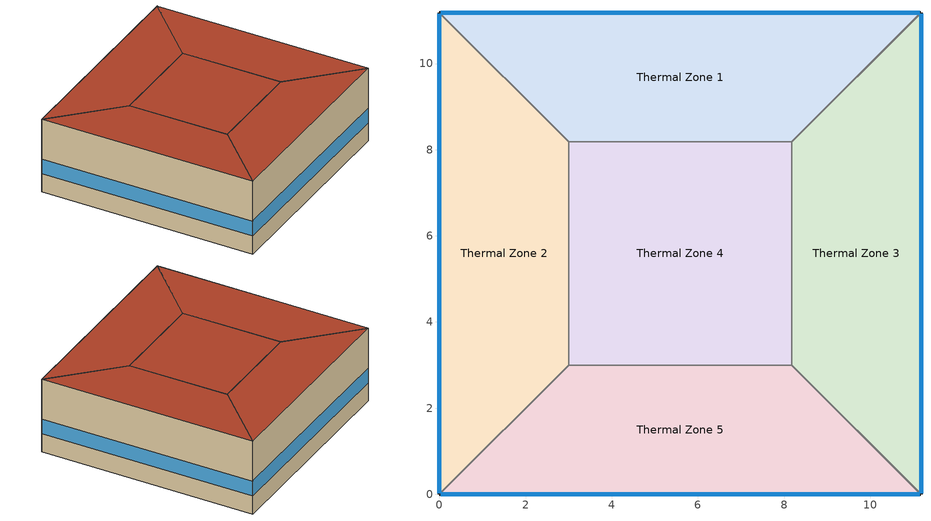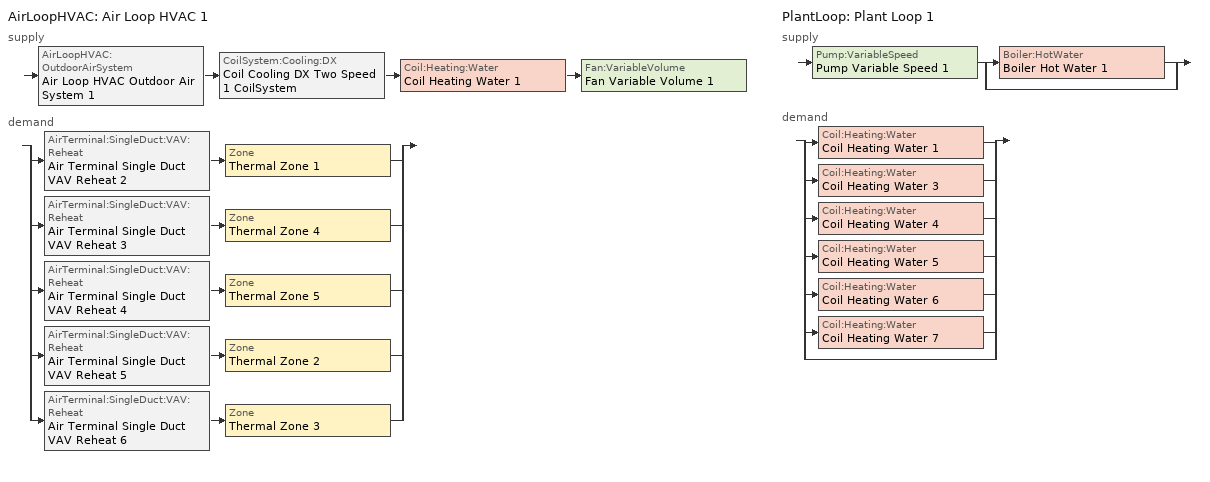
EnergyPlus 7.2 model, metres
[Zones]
Thermal Zone 2
 floor ground (000_ExtSlabCarpet_4in_ClimateZone 1-8): 0,0 0,11.18 3,8.18 3,3 z0
 wall outside (ASHRAE_189.1-2009_ExtWall_SteelFrame_ClimateZone 4-8): 0,11.18 0,0 z0:4
 wall to Thermal Zone 4 (000_Interior Wall): 3,3 3,8.18 z0:4
 wall to Thermal Zone 1 (000_Interior Wall): 3,8.18 0,11.18 z0:4
 wall to Thermal Zone 5 (000_Interior Wall): 0,0 3,3 z0:4
 window (ASHRAE_189.1-2009_ExtWindow_ClimateZone 4-5): 0,11.15 0,0.03 z1:1.8
 roof outside (ASHRAE_189.1-2009_ExtRoof_IEAD_ClimateZone 2-5): 3,3 3,8.18 0,11.18 0,0 z4
Thermal Zone 3
 floor ground (000_ExtSlabCarpet_4in_ClimateZone 1-8): 11.18,11.18 11.18,0 8.18,3 8.18,8.18 z0
 wall outside (ASHRAE_189.1-2009_ExtWall_SteelFrame_ClimateZone 4-8): 11.18,0 11.18,11.18 z0:4
 wall to Thermal Zone 5 (000_Interior Wall): 8.18,3 11.18,0 z0:4
 wall to Thermal Zone 4 (000_Interior Wall): 8.18,8.18 8.18,3 z0:4
 wall to Thermal Zone 1 (000_Interior Wall): 11.18,11.18 8.18,8.18 z0:4
 window (ASHRAE_189.1-2009_ExtWindow_ClimateZone 4-5): 11.18,0.03 11.18,11.15 z1:1.8
 roof outside (ASHRAE_189.1-2009_ExtRoof_IEAD_ClimateZone 2-5): 8.18,8.18 8.18,3 11.18,0 11.18,11.18 z4
Thermal Zone 1
 floor ground (000_ExtSlabCarpet_4in_ClimateZone 1-8): 0,11.18 11.18,11.18 8.18,8.18 3,8.18 z0
 wall outside (ASHRAE_189.1-2009_ExtWall_SteelFrame_ClimateZone 4-8): 11.18,11.18 0,11.18 z0:4
 wall to Thermal Zone 4 (000_Interior Wall): 3,8.18 8.18,8.18 z0:4
 window (ASHRAE_189.1-2009_ExtWindow_ClimateZone 4-5): 11.15,11.18 0.03,11.18 z1:1.8
 roof outside (ASHRAE_189.1-2009_ExtRoof_IEAD_ClimateZone 2-5): 3,8.18 8.18,8.18 11.18,11.18 0,11.18 z4
Thermal Zone 5
 floor ground (000_ExtSlabCarpet_4in_ClimateZone 1-8): 11.18,0 0,0 3,3 8.18,3 z0
 wall outside (ASHRAE_189.1-2009_ExtWall_SteelFrame_ClimateZone 4-8): 0,0 11.18,0 z0:4
 wall to Thermal Zone 4 (000_Interior Wall): 8.18,3 3,3 z0:4
 window (ASHRAE_189.1-2009_ExtWindow_ClimateZone 4-5): 0.03,0 11.15,0 z1:1.8
 roof outside (ASHRAE_189.1-2009_ExtRoof_IEAD_ClimateZone 2-5): 8.18,3 3,3 0,0 11.18,0 z4
Thermal Zone 4
 floor ground (000_ExtSlabCarpet_4in_ClimateZone 1-8): 3,3 3,8.18 8.18,8.18 8.18,3 z0
 roof outside (ASHRAE_189.1-2009_ExtRoof_IEAD_ClimateZone 2-5): 8.18,3 8.18,8.18 3,8.18 3,3 z4
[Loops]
AirLoopHVAC 'Air Loop HVAC 1'
 supply: AirLoopHVAC:OutdoorAirSystem 'Air Loop HVAC Outdoor Air System 1' > CoilSystem:Cooling:DX 'Coil Cooling DX Two Speed 1 CoilSystem' > Coil:Heating:Water 'Coil Heating Water 1' > Fan:VariableVolume 'Fan Variable Volume 1'
 demand: split
  | AirTerminal:SingleDuct:VAV:Reheat 'Air Terminal Single Duct VAV Reheat 2' > Zone 'Thermal Zone 1'
  | AirTerminal:SingleDuct:VAV:Reheat 'Air Terminal Single Duct VAV Reheat 3' > Zone 'Thermal Zone 4'
  | AirTerminal:SingleDuct:VAV:Reheat 'Air Terminal Single Duct VAV Reheat 4' > Zone 'Thermal Zone 5'
  | AirTerminal:SingleDuct:VAV:Reheat 'Air Terminal Single Duct VAV Reheat 5' > Zone 'Thermal Zone 2'
  | AirTerminal:SingleDuct:VAV:Reheat 'Air Terminal Single Duct VAV Reheat 6' > Zone 'Thermal Zone 3'
PlantLoop 'Plant Loop 1'
 supply: Pump:VariableSpeed 'Pump Variable Speed 1' > split
  | Boiler:HotWater 'Boiler Hot Water 1'
  | bypass
 demand: split
  | Coil:Heating:Water 'Coil Heating Water 1'
  | Coil:Heating:Water 'Coil Heating Water 3'
  | Coil:Heating:Water 'Coil Heating Water 4'
  | Coil:Heating:Water 'Coil Heating Water 5'
  | Coil:Heating:Water 'Coil Heating Water 6'
  | Coil:Heating:Water 'Coil Heating Water 7'
  | bypass
[Site:Location]
Sacramento Executive Arpt_CA_USA Design_Conditions: Latitude {deg}=38.5; Longitude {deg}=-121.5; Time Zone {hr}=-8; Elevation {m}=5
[SizingPeriod:DesignDay] Day of Month=21; Dry-Bulb Temperature Range Modifier Type=DefaultMultipliers; Barometric Pressure {Pa}=101265; Rain Indicator=No; Snow Indicator=No; Daylight Saving Time Indicator=No
Name | Month | Day Type | Maximum Dry-Bulb Temperature {C} | Daily Dry-Bulb Temperature Range {deltaC} | Humidity Condition Type | Enthalpy at Maximum Dry-Bulb {J/kg} | Wind Speed {m/s} | Wind Direction {deg} | Solar Model Indicator | ASHRAE Clear Sky Optical Depth for Beam Irradiance (taub) | ASHRAE Clear Sky Optical Depth for Diffuse Irradiance (taud) | Wetbulb or DewPoint at Maximum Dry-Bulb {C} | Sky Clearness
Sacramento Executive Arpt Ann Clg .4% Condns Enth=>MDB | 7 | SummerDesignDay | 35.4 | 18.1 | Enthalpy | 66200 | 3.4 | 220 | ASHRAETau | 0.382 | 2.325
Sacramento Executive Arpt Ann Htg Wind 99% Condns WS=>MCDB | 12 | WinterDesignDay | 11.4 | 0 | Wetbulb |  | 10.6 | 320 | ASHRAEClearSky |  |  | 11.4 | 0
Sacramento Executive Arpt Ann Htg Wind 99.6% Condns WS=>MCDB | 12 | WinterDesignDay | 11.7 | 0 | Wetbulb |  | 11.6 | 320 | ASHRAEClearSky |  |  | 11.7 | 0
Sacramento Executive Arpt Ann Clg 1% Condns Enth=>MDB | 7 | SummerDesignDay | 34 | 18.1 | Enthalpy | 62200 | 3.4 | 220 | ASHRAETau | 0.382 | 2.325
Sacramento Executive Arpt Ann Clg .4% Condns DP=>MDB | 7 | SummerDesignDay | 29.1 | 18.1 | Dewpoint |  | 3.4 | 220 | ASHRAETau | 0.382 | 2.325 | 17.7
Sacramento Executive Arpt Ann Hum_n 99.6% Condns DP=>MCDB | 12 | WinterDesignDay | 10.8 | 0 | Dewpoint |  | 0.9 | 320 | ASHRAEClearSky |  |  | -6.4 | 0
Sacramento Executive Arpt Ann Clg .4% Condns WB=>MDB | 7 | SummerDesignDay | 35.5 | 18.1 | Wetbulb |  | 3.4 | 220 | ASHRAETau | 0.382 | 2.325 | 22.6
Sacramento Executive Arpt Ann Clg 2% Condns DP=>MDB | 7 | SummerDesignDay | 25.4 | 18.1 | Dewpoint |  | 3.4 | 220 | ASHRAETau | 0.382 | 2.325 | 15.7
Sacramento Executive Arpt Ann Clg 2% Condns DB=>MWB | 7 | SummerDesignDay | 34.3 | 18.1 | Wetbulb |  | 3.4 | 220 | ASHRAETau | 0.382 | 2.325 | 19.8
Sacramento Executive Arpt Ann Clg 2% Condns WB=>MDB | 7 | SummerDesignDay | 32.5 | 18.1 | Wetbulb |  | 3.4 | 220 | ASHRAETau | 0.382 | 2.325 | 20.6
Sacramento Executive Arpt Ann Clg .4% Condns DB=>MWB | 7 | SummerDesignDay | 37.9 | 18.1 | Wetbulb |  | 3.4 | 220 | ASHRAETau | 0.382 | 2.325 | 21.3
Sacramento Executive Arpt Ann Clg 1% Condns DB=>MWB | 7 | SummerDesignDay | 36.2 | 18.1 | Wetbulb |  | 3.4 | 220 | ASHRAETau | 0.382 | 2.325 | 20.5
Sacramento Executive Arpt Ann Hum_n 99% Condns DP=>MCDB | 12 | WinterDesignDay | 10.5 | 0 | Dewpoint |  | 0.9 | 320 | ASHRAEClearSky |  |  | -3.9 | 0
Sacramento Executive Arpt Ann Clg 1% Condns WB=>MDB | 7 | SummerDesignDay | 34 | 18.1 | Wetbulb |  | 3.4 | 220 | ASHRAETau | 0.382 | 2.325 | 21.5
Sacramento Executive Arpt Ann Clg 1% Condns DP=>MDB | 7 | SummerDesignDay | 26.9 | 18.1 | Dewpoint |  | 3.4 | 220 | ASHRAETau | 0.382 | 2.325 | 16.5
Sacramento Executive Arpt Ann Htg 99% Condns DB | 12 | WinterDesignDay | 1 | 0 | Wetbulb |  | 0.9 | 320 | ASHRAEClearSky |  |  | 1 | 0
Sacramento Executive Arpt Ann Clg 2% Condns Enth=>MDB | 7 | SummerDesignDay | 32.5 | 18.1 | Enthalpy | 59000 | 3.4 | 220 | ASHRAETau | 0.382 | 2.325
Sacramento Executive Arpt Ann Htg 99.6% Condns DB | 12 | WinterDesignDay | -0.4 | 0 | Wetbulb |  | 0.9 | 320 | ASHRAEClearSky |  |  | -0.4 | 0
[Building]
Building 1
[Material] Thermal Absorptance=0.9
Name | Roughness | Thickness {m} | Conductivity {W/m-K} | Density {kg/m3} | Specific Heat {J/kg-K} | Solar Absorptance | Visible Absorptance
Roof Insulation [21] | MediumRough | 0.2105 | 0.049 | 265 | 836.8 | 0.7 | 0.7
000_G01a 19mm gypsum board | MediumSmooth | 0.019 | 0.16 | 800 | 1090 | 0.7 | 0.7
Roof Membrane | VeryRough | 0.0095 | 0.16 | 1121.29 | 1460 | 0.7 | 0.7
Wall Insulation [39] | MediumRough | 0.1184 | 0.045 | 265 | 836.8 | 0.7 | 0.7
MAT-CC05 4 HW CONCRETE | Rough | 0.1016 | 1.311 | 2240 | 836.8 | 0.7 | 0.7
1/2IN Gypsum | Smooth | 0.0127 | 0.16 | 784.9 | 830 | 0.92 | 0.92
Metal Decking | MediumSmooth | 0.0015 | 45.006 | 7680 | 418.4 | 0.7 | 0.3
[Material:AirGap]
000_F04 Wall air space resistance: Thermal Resistance {m2-K/W}=0.15
[Material:NoMass] Thermal Absorptance=0.9; Solar Absorptance=0.7
Name | Roughness | Thermal Resistance {m2-K/W} | Visible Absorptance
CP02 CARPET PAD | VeryRough | 0.2165 | 0.8
MAT-SHEATH | Rough | 0.3626 | 0.7
[WindowMaterial:Glazing]
Theoretical Glass [207]: Optical Data Type=SpectralAverage; Thickness {m}=0.003; Solar Transmittance at Normal Incidence=0.3311; Front Side Solar Reflectance at Normal Incidence=0.6189; Back Side Solar Reflectance at Normal Incidence=0.6189; Visible Transmittance at Normal Incidence=0.44; Front Side Visible Reflectance at Normal Incidence=0.51; Back Side Visible Reflectance at Normal Incidence=0.51; Infrared Transmittance at Normal Incidence=0; Front Side Infrared Hemispherical Emissivity=0.9; Back Side Infrared Hemispherical Emissivity=0.9; Conductivity {W/m-K}=0.0133; Dirt Correction Factor for Solar and Visible Transmittance=1; Solar Diffusing=No
[Construction]
000_Interior Wall: 000_G01a 19mm gypsum board, 000_F04 Wall air space resistance, 000_G01a 19mm gypsum board
ASHRAE_189.1-2009_ExtRoof_IEAD_ClimateZone 2-5: Roof Membrane, Roof Insulation [21], Metal Decking
ASHRAE_189.1-2009_ExtWindow_ClimateZone 4-5: Theoretical Glass [207]
ASHRAE_189.1-2009_ExtWall_SteelFrame_ClimateZone 4-8: MAT-SHEATH, Wall Insulation [39], 1/2IN Gypsum
000_ExtSlabCarpet_4in_ClimateZone 1-8: MAT-CC05 4 HW CONCRETE, CP02 CARPET PAD
[AirLoopHVAC]
Air Loop HVAC 1: Design Supply Air Flow Rate {m3/s}=AutoSize
[Sizing:System]
Air Loop HVAC 1: Type of Load to Size On=Sensible; Design Outdoor Air Flow Rate {m3/s}=Autosize; Minimum System Air Flow Ratio=0.3; Preheat Design Temperature {C}=7; Preheat Design Humidity Ratio {kgWater/kgDryAir}=0.008; Precool Design Temperature {C}=12.8; Precool Design Humidity Ratio {kgWater/kgDryAir}=0.008; Central Cooling Design Supply Air Temperature {C}=12.8; Central Heating Design Supply Air Temperature {C}=12.8; Sizing Option=NonCoincident; 100% Outdoor Air in Cooling=Yes; 100% Outdoor Air in Heating=Yes; Central Cooling Design Supply Air Humidity Ratio {kgWater/kgDryAir}=0.0085; Central Heating Design Supply Air Humidity Ratio {kgWater/kgDryAir}=0.008; Cooling Design Air Flow Method=DesignDay; Cooling Design Air Flow Rate {m3/s}=0; Heating Design Air Flow Method=DesignDay; Heating Design Air Flow Rate {m3/s}=0; System Outdoor Air Method=ZoneSum
[Controller:WaterCoil]
Controller Water Coil 1: Control Variable=Temperature; Action=Normal; Actuator Variable=Flow; Controller Convergence Tolerance {deltaC}=Autosize; Maximum Actuated Flow {m3/s}=Autosize; Minimum Actuated Flow {m3/s}=1e-07
[AvailabilityManager:Scheduled]
Name | Schedule
AvailabilityManager:Scheduled {38761f17-d444-4f95-866b-49ee754af8b9} | Schedule:Compact {b871de44-434e-436c-9cfd-95b574ca6dc3}
AvailabilityManager:Scheduled {fad23dd6-db52-440b-a9ab-ad0a174713da} | Schedule:Compact {dff67731-01d9-4f52-9cd4-285c2625c83d}
[Controller:OutdoorAir]
Controller Outdoor Air 1: Minimum Outdoor Air Flow Rate {m3/s}=Autosize; Maximum Outdoor Air Flow Rate {m3/s}=Autosize; Economizer Control Type=FixedDryBulb; Economizer Control Action Type=ModulateFlow; Economizer Maximum Limit Dry-Bulb Temperature {C}=30; Economizer Maximum Limit Enthalpy {J/kg}=64000; Economizer Minimum Limit Dry-Bulb Temperature {C}=-100; Lockout Type=NoLockout; Minimum Limit Type=FixedMinimum; High Humidity Control=No; Control High Indoor Humidity Based on Outdoor Humidity Ratio=Yes; Heat Recovery Bypass Control Type=BypassWhenOAFlowGreaterThanMinimum
[SetpointManager:MixedAir] Control Variable=Temperature
Setpoint Manager Mixed Air 3; Setpoint Manager Mixed Air 2; Setpoint Manager Mixed Air 1
[CoilSystem:Cooling:DX]
Coil Cooling DX Two Speed 1 CoilSystem: Availability Schedule=Always_On; Cooling Coil=Coil Cooling DX Two Speed 1
[Coil:Cooling:DX:TwoSpeed]
Coil Cooling DX Two Speed 1: Availability Schedule=Always_On; Rated High Speed Total Cooling Capacity {W}=Autosize; Rated High Speed Sensible Heat Ratio=Autosize; Rated High Speed COP {W/W}=5.5; Rated High Speed Air Flow Rate {m3/s}=Autosize; Total Cooling Capacity Function of Temperature Curve=Curve Biquadratic 1; Total Cooling Capacity Function of Flow Fraction Curve=Curve Quadratic 1; Energy Input Ratio Function of Temperature Curve=Curve Biquadratic 2; Energy Input Ratio Function of Flow Fraction Curve=Curve Quadratic 2; Part Load Fraction Correlation Curve=Curve Quadratic 3; Rated Low Speed Total Cooling Capacity {W}=Autosize; Rated Low Speed Sensible Heat Ratio=0.69; Rated Low Speed COP {W/W}=6.6; Rated Low Speed Air Flow Rate {m3/s}=Autosize; Low Speed Total Cooling Capacity Function of Temperature Curve=Curve Biquadratic 3; Low Speed Energy Input Ratio Function of Temperature Curve=Curve Biquadratic 4; Condenser Type=AirCooled; High Speed Evaporative Condenser Effectiveness=0; Low Speed Evaporative Condenser Effectiveness=0; Basin Heater Capacity {W/K}=10; Basin Heater Setpoint Temperature {C}=2
[Coil:Heating:Water] Availability Schedule=Always_On; U-Factor Times Area Value {W/K}=Autosize; Maximum Water Flow Rate {m3/s}=Autosize; Performance Input Method=UFactorTimesAreaAndDesignWaterFlowRate; Rated Capacity {W}=Autosize; Rated Inlet Water Temperature {C}=82.2; Rated Inlet Air Temperature {C}=16.6; Rated Outlet Water Temperature {C}=71.1; Rated Outlet Air Temperature {C}=32.2; Rated Ratio for Air and Water Convection=0.5
Coil Heating Water 1; Coil Heating Water 3; Coil Heating Water 4; Coil Heating Water 5; Coil Heating Water 6; Coil Heating Water 7
[Fan:VariableVolume]
Fan Variable Volume 1: Availability Schedule=Always_On; Fan Efficiency=0.5; Pressure Rise {Pa}=500; Maximum Flow Rate {m3/s}=AutoSize; Fan Power Minimum Flow Rate Input Method=FixedFlowRate; Fan Power Minimum Flow Fraction=0; Fan Power Minimum Air Flow Rate {m3/s}=0; Motor Efficiency=0.93; Motor In Airstream Fraction=1; Fan Power Coefficient 1=0.0407599; Fan Power Coefficient 2=0.088045; Fan Power Coefficient 3=-0.0729261; Fan Power Coefficient 4=0.94374; Fan Power Coefficient 5=0
[SetpointManager:Scheduled] Control Variable=Temperature
Name | Schedule
Setpoint Manager Scheduled 1 | Deck_Temperature
Setpoint Manager Scheduled 2 | Hot_Water_Temperature
[AirTerminal:SingleDuct:VAV:Reheat] Availability Schedule=Always_On; Maximum Air Flow Rate {m3/s}=Autosize; Zone Minimum Air Flow Input Method=Constant; Constant Minimum Air Flow Fraction=0.3; Fixed Minimum Air Flow Rate {m3/s}=0.3; Maximum Hot Water or Steam Flow Rate {m3/s}=Autosize; Minimum Hot Water or Steam Flow Rate {m3/s}=0; Convergence Tolerance=0.001; Damper Heating Action=Normal; Maximum Flow per Zone Floor Area During Reheat {m3/s-m2}=Autocalculate; Maximum Flow Fraction During Reheat=Autocalculate; Maximum Reheat Air Temperature {C}=35
Name | Reheat Coil
Air Terminal Single Duct VAV Reheat 2 | Coil Heating Water 3
Air Terminal Single Duct VAV Reheat 3 | Coil Heating Water 4
Air Terminal Single Duct VAV Reheat 4 | Coil Heating Water 5
Air Terminal Single Duct VAV Reheat 5 | Coil Heating Water 6
Air Terminal Single Duct VAV Reheat 6 | Coil Heating Water 7
[PlantLoop]
Plant Loop 1: Fluid Type=Water; Plant Equipment Operation Scheme=Plant Loop 1 Operation Scheme List; Maximum Loop Temperature {C}=100; Minimum Loop Temperature {C}=0; Maximum Loop Flow Rate {m3/s}=Autosize; Minimum Loop Flow Rate {m3/s}=0; Plant Loop Volume {m3}=Autocalculate; Load Distribution Scheme=Optimal
[PlantEquipmentOperationSchemes]
Plant Loop 1 Operation Scheme List: Control Scheme Object Type 1=PlantEquipmentOperation:HeatingLoad; Control Scheme Name 1=Plant Loop 1 Heating Operation Scheme; Control Scheme Schedule Name 1=Plant Loop 1 On Schedule
[PlantEquipmentOperation:HeatingLoad]
Plant Loop 1 Heating Operation Scheme: Load Range Lower Limit 1 {W}=0; Load Range Upper Limit 1 {W}=1000000000; Range Equipment List Name 1=Plant Loop 1 Heating Equipment List
[PlantEquipmentList]
Plant Loop 1 Heating Equipment List: Boiler:HotWater, Boiler Hot Water 1
[Sizing:Plant]
Plant Loop 1: Loop Type=Heating; Design Loop Exit Temperature {C}=82; Loop Design Temperature Difference {deltaC}=11
[Pump:VariableSpeed]
Pump Variable Speed 1: Rated Flow Rate {m3/s}=Autosize; Rated Pump Head {Pa}=179352; Rated Power Consumption {W}=Autosize; Motor Efficiency=0.9; Fraction of Motor Inefficiencies to Fluid Stream=0; Coefficient 1 of the Part Load Performance Curve=0; Coefficient 2 of the Part Load Performance Curve=1; Coefficient 3 of the Part Load Performance Curve=0; Coefficient 4 of the Part Load Performance Curve=0; Minimum Flow Rate {m3/s}=0; Pump Control Type=Intermittent
[Boiler:HotWater]
Boiler Hot Water 1: Fuel Type=NaturalGas; Nominal Capacity {W}=Autosize; Nominal Thermal Efficiency=0.66; Design Water Outlet Temperature {C}=82; Design Water Flow Rate {m3/s}=Autosize; Minimum Part Load Ratio=0; Maximum Part Load Ratio=1; Optimum Part Load Ratio=1; Water Outlet Upper Temperature Limit {C}=99; Boiler Flow Mode=ConstantFlow; Parasitic Electric Load {W}=0; Sizing Factor=1
[Zone]
Thermal Zone 2; Thermal Zone 3; Thermal Zone 1; Thermal Zone 5; Thermal Zone 4
[ZoneControl:Thermostat] Control Object Type 1=ThermostatSetpoint:DualSetpoint; Control Name 1=Thermostat Setpoint Dual Setpoint 1
Name | Zone or ZoneList | Control Type Schedule
Thermal Zone 2 Thermostat | Thermal Zone 2 | Thermal Zone 2 Thermostat Schedule
Thermal Zone 3 Thermostat | Thermal Zone 3 | Thermal Zone 3 Thermostat Schedule
Thermal Zone 1 Thermostat | Thermal Zone 1 | Thermal Zone 1 Thermostat Schedule
Thermal Zone 5 Thermostat | Thermal Zone 5 | Thermal Zone 5 Thermostat Schedule
Thermal Zone 4 Thermostat | Thermal Zone 4 | Thermal Zone 4 Thermostat Schedule
[ThermostatSetpoint:DualSetpoint]
Thermostat Setpoint Dual Setpoint 1: Heating Setpoint Temperature Schedule=Heating Sch; Cooling Setpoint Temperature Schedule=Cooling Sch
[Zone equipment]
Thermal Zone 2: Air Terminal Single Duct VAV Reheat 5
Thermal Zone 3: Air Terminal Single Duct VAV Reheat 6
Thermal Zone 1: Air Terminal Single Duct VAV Reheat 2
Thermal Zone 5: Air Terminal Single Duct VAV Reheat 4
Thermal Zone 4: Air Terminal Single Duct VAV Reheat 3
[Sizing:Zone] Zone Cooling Design Supply Air Temperature Input Method=SupplyAirTemperature; Zone Cooling Design Supply Air Temperature {C}=14; Zone Heating Design Supply Air Temperature Input Method=SupplyAirTemperature; Zone Heating Design Supply Air Temperature {C}=40; Zone Cooling Design Supply Air Humidity Ratio {kgWater/kgDryAir}=0.0085; Zone Heating Design Supply Air Humidity Ratio {kgWater/kgDryAir}=0.008; Cooling Design Air Flow Method=DesignDay; Cooling Design Air Flow Rate {m3/s}=0; Cooling Minimum Air Flow per Zone Floor Area {m3/s-m2}=0.000762; Cooling Minimum Air Flow {m3/s}=0; Cooling Minimum Air Flow Fraction=0; Heating Design Air Flow Method=DesignDay; Heating Design Air Flow Rate {m3/s}=0; Heating Maximum Air Flow per Zone Floor Area {m3/s-m2}=0.002032; Heating Maximum Air Flow {m3/s}=0.141576; Heating Maximum Air Flow Fraction=0.3
Thermal Zone 2; Thermal Zone 3; Thermal Zone 1; Thermal Zone 5; Thermal Zone 4
[Schedule:Day:Interval]
Cooling Sch Default: No, 24:00, 28
Deck_Temperature_Default; Deck_Temperature_Summer_Design_Day; Deck_Temperature_Winter_Design_Day: No, 24:00, 12.8
Always_On_Default; Always_On_Summer_Design_Day; Always_On_Winter_Design_Day: No, 24:00, 1
Hot_Water_Temperature_Default; Hot_Water_Temperature_Summer_Design_Day; Hot_Water_Temperature_Winter_Design_Day: No, 24:00, 67
Heating Sch Default: No, 24:00, 24
[Schedule:Week:Daily]
Schedule:Week:Daily {7aab325e-8abc-4b3a-bbd8-932e0f1c8744}: Always_On_Default, Always_On_Default, Always_On_Default, Always_On_Default, Always_On_Default, Always_On_Default, Always_On_Default, Always_On_Default, Always_On_Summer_Design_Day, Always_On_Winter_Design_Day, Always_On_Default, Always_On_Default
Schedule:Week:Daily {adc12733-a8e4-43f6-b92b-c65e54776a79}: Heating Sch Default, Heating Sch Default, Heating Sch Default, Heating Sch Default, Heating Sch Default, Heating Sch Default, Heating Sch Default, Heating Sch Default, Heating Sch Default, Heating Sch Default, Heating Sch Default, Heating Sch Default
Schedule:Week:Daily {782449ae-24b9-4cd8-a149-22986b127f34}: Deck_Temperature_Default, Deck_Temperature_Default, Deck_Temperature_Default, Deck_Temperature_Default, Deck_Temperature_Default, Deck_Temperature_Default, Deck_Temperature_Default, Deck_Temperature_Default, Deck_Temperature_Summer_Design_Day, Deck_Temperature_Winter_Design_Day, Deck_Temperature_Default, Deck_Temperature_Default
Schedule:Week:Daily {56f3f0fe-bd14-4d7b-a058-603b4400dcb5}: Cooling Sch Default, Cooling Sch Default, Cooling Sch Default, Cooling Sch Default, Cooling Sch Default, Cooling Sch Default, Cooling Sch Default, Cooling Sch Default, Cooling Sch Default, Cooling Sch Default, Cooling Sch Default, Cooling Sch Default
Schedule:Week:Daily {7e650d4d-d2a8-49f1-af13-655bdd3fbf3f}: Hot_Water_Temperature_Default, Hot_Water_Temperature_Default, Hot_Water_Temperature_Default, Hot_Water_Temperature_Default, Hot_Water_Temperature_Default, Hot_Water_Temperature_Default, Hot_Water_Temperature_Default, Hot_Water_Temperature_Default, Hot_Water_Temperature_Summer_Design_Day, Hot_Water_Temperature_Winter_Design_Day, Hot_Water_Temperature_Default, Hot_Water_Temperature_Default
[Schedule:Year]
Always_On: Schedule:Week:Daily {7aab325e-8abc-4b3a-bbd8-932e0f1c8744}, 1, 1, 12, 31
Heating Sch: Schedule:Week:Daily {adc12733-a8e4-43f6-b92b-c65e54776a79}, 1, 1, 12, 31
Deck_Temperature: Schedule:Week:Daily {782449ae-24b9-4cd8-a149-22986b127f34}, 1, 1, 12, 31
Cooling Sch: Schedule:Week:Daily {56f3f0fe-bd14-4d7b-a058-603b4400dcb5}, 1, 1, 12, 31
Hot_Water_Temperature: Schedule:Week:Daily {7e650d4d-d2a8-49f1-af13-655bdd3fbf3f}, 1, 1, 12, 31
[Schedule:Compact]
Schedule:Compact {b871de44-434e-436c-9cfd-95b574ca6dc3}; Schedule:Compact {dff67731-01d9-4f52-9cd4-285c2625c83d}; Plant Loop 1 On Schedule: Through: 12/31, For: AllDays, Until: 24:00, 1
Thermal Zone 2 Thermostat Schedule; Thermal Zone 3 Thermostat Schedule; Thermal Zone 1 Thermostat Schedule; Thermal Zone 5 Thermostat Schedule; Thermal Zone 4 Thermostat Schedule: Through: 12/31, For: AllDays, Until: 24:00, 4
[Curve:Biquadratic]
Name | Coefficient1 Constant | Coefficient2 x | Coefficient3 x**2 | Coefficient4 y | Coefficient5 y**2 | Coefficient6 x*y | Minimum Value of x {BasedOnField A2} | Maximum Value of x {BasedOnField A2} | Minimum Value of y {BasedOnField A3} | Maximum Value of y {BasedOnField A3}
Curve Biquadratic 1 | 0.42415 | 0.04426 | -0.00042 | 0.00333 | -8e-05 | -0.00021 | 17 | 22 | 13 | 46
Curve Biquadratic 2 | 1.23649 | -0.02431 | 0.00057 | -0.01434 | 0.00063 | -0.00038 | 17 | 22 | 13 | 46
Curve Biquadratic 3; Curve Biquadratic 4 | 0 | 0 | 0 | 0 | 0 | 0 | 0 | 1 | 0 | 1
[Curve:Quadratic]
Name | Coefficient1 Constant | Coefficient2 x | Coefficient3 x**2 | Minimum Value of x {BasedOnField A2} | Maximum Value of x {BasedOnField A2}
Curve Quadratic 1 | 0.77136 | 0.34053 | -0.11088 | 0.75918 | 1.13877
Curve Quadratic 2 | 1.2055 | -0.32953 | 0.12308 | 0.75918 | 1.13877
Curve Quadratic 3 | 0.771 | 0.229 | 0 | 0 | 1
